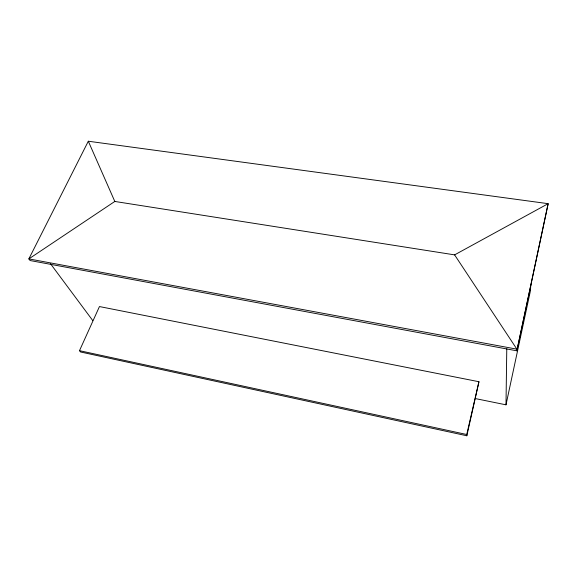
<?xml version="1.0" encoding="UTF-8"?>
<svg xmlns="http://www.w3.org/2000/svg" width="577" height="577" viewBox="0 0 577 577"><rect width="100%" height="100%" fill="white"/><g stroke="black" fill="none" stroke-linecap="round" stroke-linejoin="round"><path stroke-width="0.87" d="M475.563 398.62L505.993 404.823L506.779 348.768M516.841 350.816L548.15 203.674L88.317 141.228L28.85 258.907L30.112 260.537L516.841 350.816L548.15 203.674L454.611 254.875L114.809 201.452L28.85 258.907L516.898 349.164L454.611 254.875M530.797 284.548L530.465 290.613L505.993 404.823M466.829 435.772L466.735 434.51L478.946 381.729L99.453 306.56L79.489 350.672L80.556 351.984L466.829 435.772L478.946 381.729M79.489 350.672L466.735 434.51M50.516 263.747L92.746 320.552M88.317 141.228L114.809 201.452"/></g></svg>
